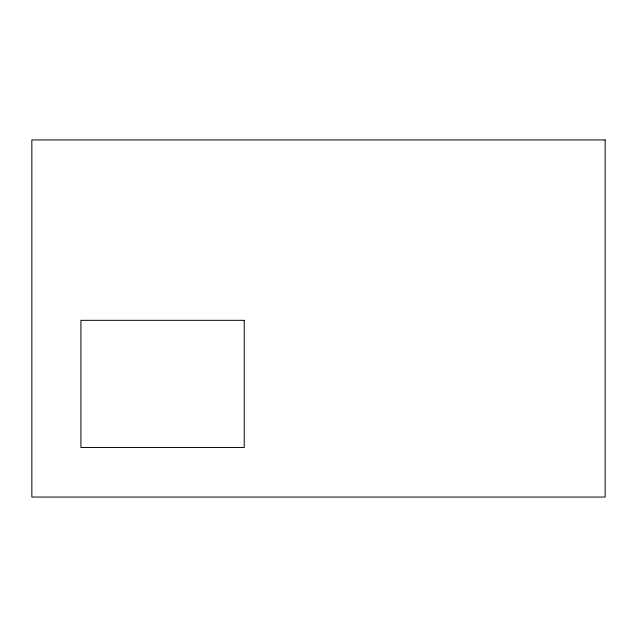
<?xml version="1.0" encoding="UTF-8"?>
<svg xmlns="http://www.w3.org/2000/svg" width="637" height="637" viewBox="0 0 637 637"><rect width="100%" height="100%" fill="white"/><g stroke="black" fill="none" stroke-linecap="round" stroke-linejoin="round"><path stroke-width="0.96" d="M605.15 139.941L31.85 139.941L31.85 497.059L605.15 497.059L605.15 139.941M244.234 320.331L80.907 320.331L80.907 447.469L244.234 447.469L244.234 320.331"/></g></svg>
